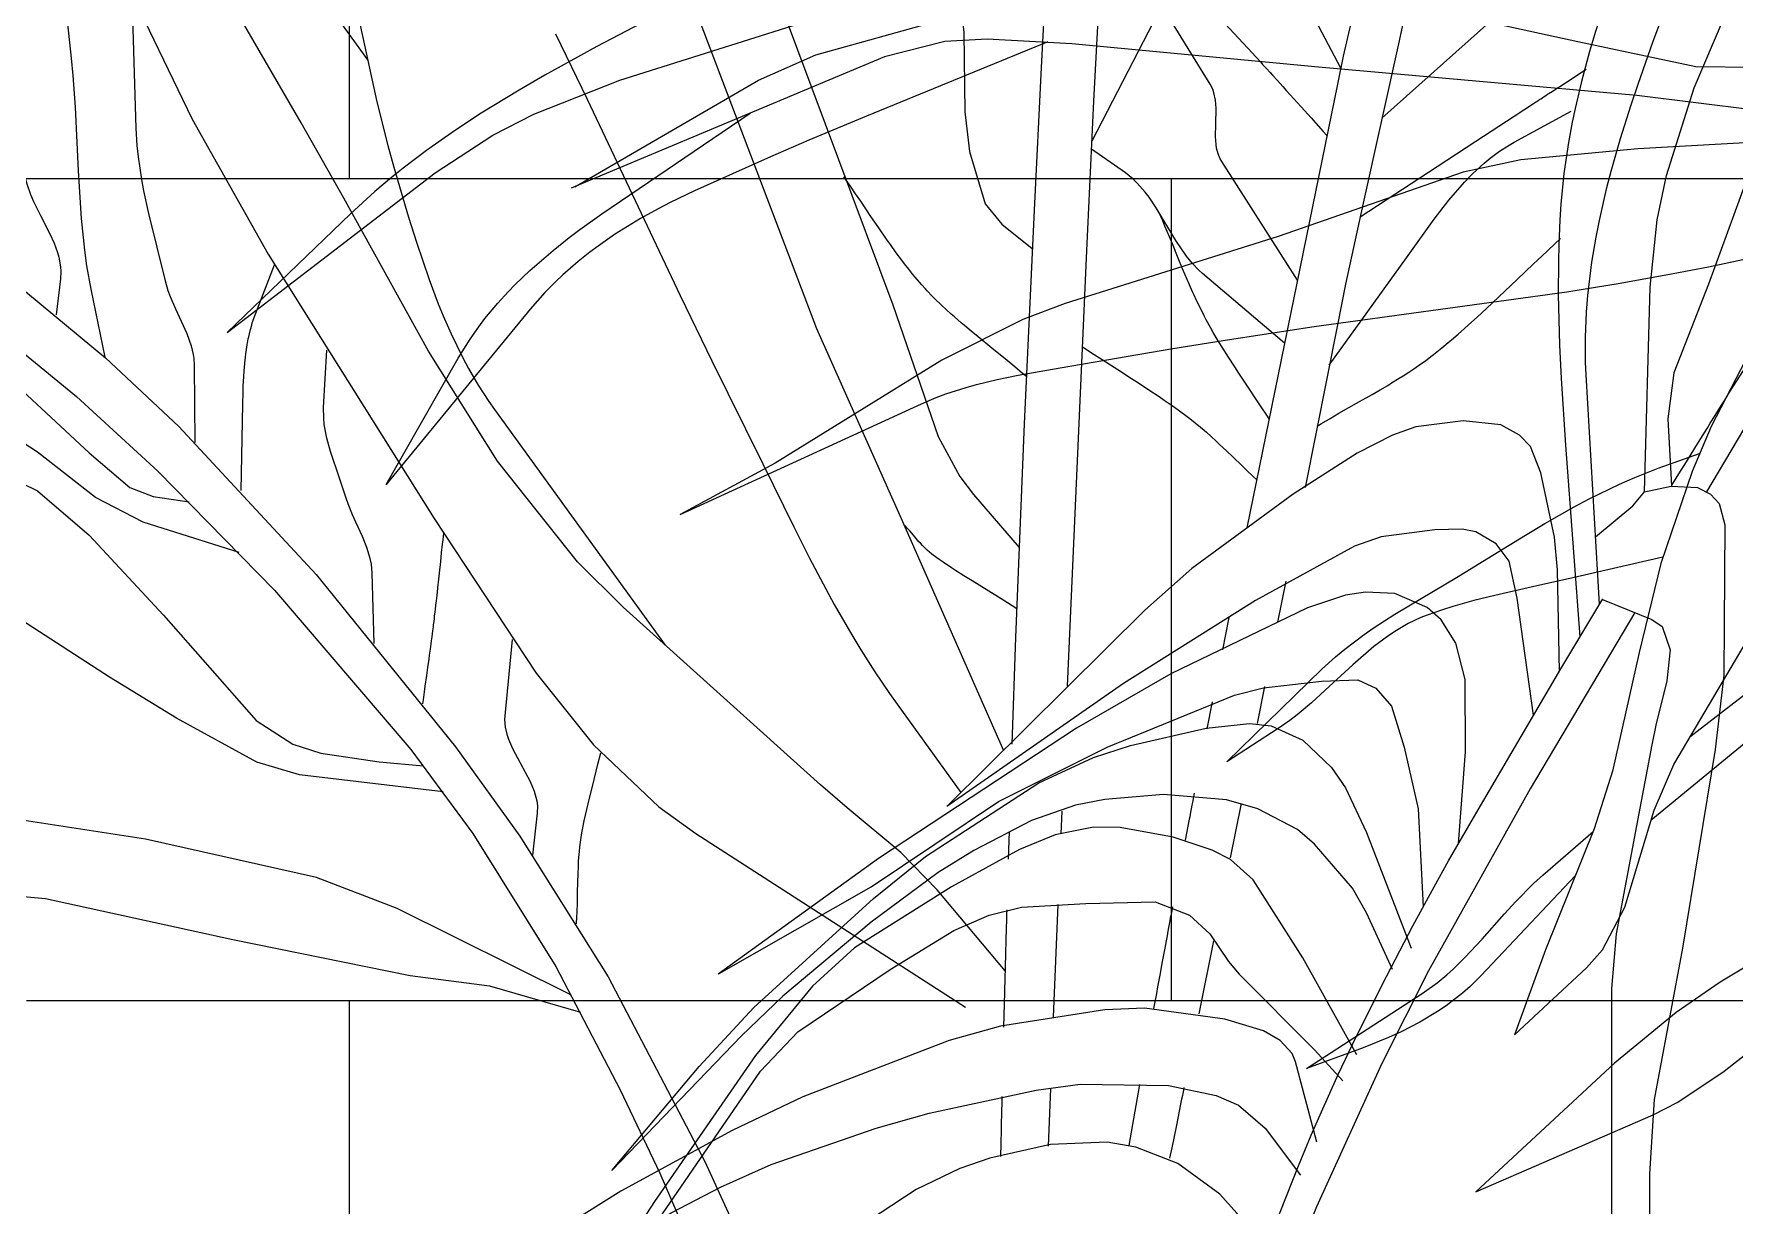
# Model space of a CAD drawing. Header units: metres. Extents: x -28 to 260, y 30 to 125.
# Drawn here: x 238.053 to 238.4668, y 113.9502 to 114.2353 of the extents above; entities that cross this region are included whole.
import ezdxf

# ---------------------------------------------------------------- set-up
doc = ezdxf.new("R2010")
doc.units = ezdxf.units.M
doc.header["$LTSCALE"] = 0.01
doc.header["$MEASUREMENT"] = 0
doc.layers.add('0.1', color=2, linetype='Continuous')
doc.layers.add('0.10', color=2, linetype='Continuous')

# ---------------------------------------------------------------- blocks, each defined once
blk = doc.blocks.new('palmita')
at = {"color": 1, "linetype": 'Continuous'}
for points in [[(2.64, 1557.53), (46, 1383.59), (47.77, 1376.26), (51.02, 1361.52), (53.91, 1346.71), (55.64, 1336.8), (56.72, 1330.17), (58.69, 1316.89), (60.65, 1301.9), (61.81, 1291.88), (63.85, 1271.8), (64.73, 1261.74), (66.3, 1241.6), (67.63, 1221.44), (69.92, 1181.17), (73.56, 1111.88), (75.28, 1077.23), (77.68, 1025.26), (79.78, 973.27), (80.7, 947.27)], [(67.15, 961.45), (62.44, 1067.36), (60.72, 1103.75), (59.78, 1121.94), (58.26, 1149.22), (55.67, 1190.12), (53.71, 1217.37), (52.65, 1230.99), (50.95, 1251.42), (48.48, 1278.64), (47.14, 1292.25), (45.01, 1312.66), (41.51, 1343.26), (39.34, 1359.62), (37.69, 1370.5), (36.51, 1377.74), (33.96, 1392.18), (31.88, 1402.98), (30.43, 1410.16), (27.38, 1424.5), (22.45, 1445.94), (18.97, 1460.18)], [(238.88, 1464.74), (186, 1361.61), (154.67, 1298.75), (140.52, 1268.7), (114.52, 1207.4), (106.14, 1183.58), (93.95, 1134.72), (92.41, 1120.43), (92.12, 1101.09), (91.02, 1091.5), (87.18, 1078.78), (83.18, 1073.82), (75.73, 1067.86)], [(265.32, 1450.01), (241.82, 1395.01), (227.33, 1365.97), (206.18, 1328.1), (196.78, 1308.57), (183.89, 1276.56), (161.52, 1211.33), (136.06, 1124.9), (109.62, 1054.18), (98.64, 1022.14), (93.39, 1012.42), (90.04, 1008.02), (78.94, 995.16)], [(292.74, 1402.96), (257.49, 1305.72), (253.13, 1295.33), (242.01, 1275.75), (215.67, 1238.53), (203.63, 1219.29), (175.25, 1166.08), (162.5, 1138.75), (128.23, 1048.38), (107.66, 1002.22), (82.75, 945.79)], [(-73.19, 1008.65), (-74.61, 1058.5), (-76.27, 1074.88), (-78.55, 1085.65), (-85.26, 1106.92), (-95.15, 1130.25), (-102.73, 1145.12), (-120.04, 1173.86), (-158.24, 1228.86), (-178.36, 1255.36), (-210.21, 1294.2), (-236.33, 1324.16), (-250.23, 1338.12), (-265.29, 1350.63), (-273.39, 1356.15), (-303.92, 1375.38)], [(-303.92, 1375.38), (-269.13, 1344.76), (-251.31, 1327.71), (-240.15, 1315.59), (-219.44, 1289.93), (-170.45, 1220.14), (-143.05, 1179.16), (-129.98, 1158.19), (-121.46, 1142.51), (-107.26, 1109.77), (-88.81, 1059.21), (-80.32, 1037.61), (-78.87, 1026.46), (-79.76, 1010.13)], [(-27.64, 1348.08), (-30.18, 1250.19), (-30.28, 1242.67), (-30.26, 1237.66), (-29.99, 1227.65), (-29.75, 1222.65), (-29.08, 1212.66), (-28.16, 1202.69), (-27.42, 1196.05), (-25.68, 1182.78), (-23.33, 1167.88), (-21.58, 1157.96), (-17.72, 1138.15), (-13.51, 1118.38), (-4.73, 1078.9), (-0.5, 1059.19), (1.51, 1049.34), (9.38, 1009.78)], [(191.72, 1120.08), (184.04, 1104.23), (161.43, 1056.41), (153.71, 1040.56), (149.77, 1032.67), (141.29, 1015.47), (133.78, 1000.15), (129.93, 992.54), (123.9, 981.29), (119.67, 973.92), (117.47, 970.29), (114.06, 964.91), (110.49, 959.64), (108.64, 957.04), (93.08, 935.54)], [(309.57, 1341.42), (278.06, 1244.83), (274.9, 1235.29), (268.41, 1216.29), (255.16, 1178.38), (248.68, 1159.38), (246.25, 1151.55), (244.79, 1146.29), (242.18, 1135.68), (235.18, 1103.59), (232.53, 1092.95), (231.05, 1087.67), (227.45, 1075.49), (225.55, 1069.4), (222.48, 1060.35), (220.23, 1054.4), (219.03, 1051.47), (217.13, 1047.13), (214.36, 1041.46), (212.88, 1038.69), (210.5, 1034.63), (207.93, 1030.67), (206.57, 1028.74), (165.06, 971.42)], [(319.05, 1329.82), (291.56, 1232.71), (289.75, 1226.66), (288.45, 1222.66), (285.66, 1214.72), (281.12, 1202.92), (271.57, 1179.46), (262.43, 1155.84), (259.13, 1148.09), (257.35, 1144.29), (254.82, 1139.31), (253.47, 1136.88), (251.34, 1133.29), (247.84, 1128.08), (237.44, 1113.76)], [(-22.57, 1323.93), (-23.84, 1246.38), (-23.86, 1241.17), (-23.79, 1237.7), (-23.48, 1230.78), (-23.25, 1227.32), (-22.62, 1220.43), (-21.81, 1213.54), (-21.17, 1208.96), (-19.69, 1199.82), (-17.74, 1189.55), (-16.3, 1182.72), (-13.17, 1169.08), (-3.06, 1128.24), (0.07, 1114.63), (1.51, 1107.82), (23.5, 999.94)], [(82.35, 892.16), (98.85, 911.86), (107.75, 920.92), (120.79, 931.86), (127.25, 937.39), (175.23, 980.61), (186.35, 991.65), (205.81, 1016.16), (222.65, 1042.93), (243.23, 1080.08), (253.57, 1098.48), (306.74, 1190), (330.94, 1236.97), (358.35, 1294.92)], [(357.98, 1294.12), (303.52, 1150.54), (296.43, 1133.11), (280.13, 1099.3), (261.65, 1066.5), (221.26, 1002.22), (196.45, 964.54), (182.49, 947.17), (166.55, 932.04), (157.61, 925.61), (92, 883.37)], [(-138.5, 1287.79), (-82.42, 1172.43), (-76.65, 1160.23), (-73.88, 1154.04), (-69.91, 1144.64), (-66.2, 1135.13), (-64.46, 1130.34), (-61.26, 1120.67), (-59.81, 1115.8), (-57.84, 1108.46), (-56.3, 1101.89), (-55.62, 1098.59), (-54.71, 1093.63), (-53.61, 1086.15), (-52.85, 1078.65), (-52.6, 1074.88), (-52.34, 1068.79), (-52.25, 1064.73), (-52.23, 1056.61), (-52.54, 1044.41), (-52.94, 1036.28), (-54.02, 1020.05), (-57.49, 973.39)], [(-62.25, 981.34), (-58.99, 1037.14), (-58.85, 1040.2), (-58.81, 1046.31), (-59.07, 1052.41), (-59.4, 1056.47), (-60.4, 1064.58), (-61.42, 1070.63), (-62.22, 1074.66), (-64.07, 1082.69), (-65.12, 1086.69), (-67.39, 1094.67), (-69.89, 1102.6), (-71.64, 1107.86), (-75.32, 1118.32), (-78.85, 1127.76), (-81.31, 1133.99), (-86.39, 1146.31), (-96.76, 1170.74), (-101.77, 1182.99), (-106.48, 1195.37), (-108.68, 1201.63), (-136.96, 1284.62)], [(353.06, 1281.17), (351.53, 1209.53), (351.45, 1207.39), (351.12, 1203.13), (350.59, 1198.9), (350.13, 1196.09), (348.99, 1190.5), (347.99, 1186.33), (345.69, 1178.02), (340.69, 1161.45), (338.41, 1153.14), (332.47, 1129.92), (320.3, 1083.6), (319.43, 1081), (318.71, 1079.29), (317.04, 1075.91), (314.74, 1071.43), (313.72, 1069.18), (312.89, 1066.91), (312.57, 1065.76), (312.16, 1063.44), (312.08, 1062.27), (312.17, 1060.48), (313.23, 1051.7)], [(61.2, 1094.09), (36.18, 1142.48), (34.37, 1146.44), (33.37, 1149.15), (32.78, 1150.99), (31.76, 1154.72), (31.12, 1157.57), (30.07, 1163.35), (28.34, 1175.02), (27.36, 1180.79), (24.21, 1197.31)], [(612.41, 1177.99), (511.02, 1150.02), (484.16, 1142), (431.17, 1123.33), (419.07, 1118.46), (395.62, 1107.33), (373.02, 1094.55), (358.35, 1085.2), (329.77, 1064.85), (301.18, 1041.3), (283.37, 1024.58), (249.92, 988.57), (216.04, 946.64), (200.43, 924.9), (178.95, 890.69), (155.38, 845.83), (144.91, 822.91), (130.78, 787.72), (120.04, 757.03), (101.63, 694.91), (98.41, 677.89), (94.73, 655.08), (91.5, 644.06), (75.2, 600.86)], [(301.3, 1041.41), (304.68, 1057.97), (305.7, 1063.68), (306.24, 1067.5), (307.04, 1075.18), (307.79, 1086.77), (308.53, 1102.25), (309.05, 1109.98), (309.43, 1114.15), (310.34, 1122.5), (312.32, 1139.2), (313.1, 1147.56), (313.55, 1155.91), (313.6, 1160.09), (313.42, 1166.36), (312.92, 1175.33)], [(607.34, 1170.36), (512.28, 1142.39), (454.61, 1123.75), (426.1, 1113.15), (416.93, 1109.28), (399.31, 1100.2), (382.46, 1089.69), (350.05, 1066.12), (308.24, 1031.9), (288.49, 1013.75), (260.06, 984.76), (226.89, 945.97), (211.83, 925.6), (191.62, 893.23), (175.99, 863.22), (166.37, 842.95), (148.53, 801.7), (135.52, 769.83), (130.78, 753.39), (105.44, 628.81), (83.24, 522.87)], [(-9.33, 1099.57), (-49.02, 1135.1), (-52.16, 1138.17), (-54.13, 1140.37), (-57.87, 1144.96), (-62.72, 1151.23), (-65.21, 1154.28), (-67.81, 1157.19), (-69.17, 1158.57), (-72.05, 1161.15), (-73.57, 1162.34), (-75.99, 1163.96)], [(0.68, 1111.77), (9.06, 1127.58), (9.43, 1128.32), (9.67, 1128.81), (10.11, 1129.82), (10.32, 1130.32), (10.72, 1131.35), (11.08, 1132.38), (11.3, 1133.08), (11.44, 1133.55), (11.71, 1134.49), (11.86, 1135.02), (12.13, 1136.09), (12.38, 1137.17), (12.54, 1137.9), (12.84, 1139.35), (13.25, 1141.54), (13.77, 1144.47), (14.04, 1145.93), (14.45, 1148.11), (14.68, 1149.19), (18.31, 1166.22)], [(829.5, 1047.45), (778.91, 1086.29), (764.88, 1095.47), (754.87, 1100.56), (733.93, 1108.85), (692.04, 1122), (670.84, 1127.64), (613.38, 1141.43), (597.55, 1143.31), (583.36, 1144.6), (576.7, 1146.17), (567.78, 1150.82), (560.5, 1156.58)], [(643.51, 1153.64), (683.96, 1141.43), (690.38, 1139.37), (694.61, 1137.87), (702.98, 1134.63), (707.12, 1132.9), (715.33, 1129.22), (723.46, 1125.32), (728.85, 1122.61), (739.56, 1116.99), (752.22, 1110.03), (758.47, 1106.42), (767.68, 1100.79), (773.69, 1096.86), (776.64, 1094.83), (781.01, 1091.71), (786.71, 1087.39), (789.49, 1085.15), (793.59, 1081.7), (799.52, 1076.27), (829.5, 1047.45)], [(40.15, 1134.8), (22.17, 1115.37), (21.49, 1114.63), (21.04, 1114.14), (20.14, 1113.16), (19.69, 1112.67), (18.79, 1111.69), (17.89, 1110.7), (17.29, 1110.05), (16.1, 1108.73), (14.76, 1107.25), (13.86, 1106.26), (12.08, 1104.28), (10.29, 1102.3), (7.91, 1099.66), (6.72, 1098.34), (4.94, 1096.37), (4.04, 1095.38)], [(744.91, 1082.91), (700.2, 1108.85), (686.24, 1115), (656.48, 1123.26), (620.25, 1133.28), (600.59, 1135.4), (587.29, 1134.99), (560.91, 1131.4), (500.94, 1118.24), (472.22, 1112.15), (457.84, 1111.98), (432.01, 1115.44)], [(11.24, 1060.17), (29.66, 1089.06), (30.01, 1089.67), (30.55, 1090.93), (30.89, 1092.27), (31.04, 1093.2), (31.17, 1095.11), (31.11, 1098.06), (31.03, 1102.01), (31.17, 1103.92), (31.55, 1105.74), (31.85, 1106.61), (32.47, 1107.85), (44.23, 1126.91)], [(294.8, 1129.4), (293.79, 1097.12), (293.54, 1092.94), (293.25, 1090.16), (292.43, 1084.63), (291.92, 1081.88), (290.74, 1076.39), (286.7, 1060.01), (286.02, 1057.69), (285.45, 1056.17), (284.13, 1053.17), (281.4, 1047.21), (280.34, 1044.18), (279.87, 1042.12), (279.72, 1041.08), (279.62, 1039.48), (279.46, 1020.69)], [(423.41, 1112.08), (444.1, 1103.84), (448.56, 1102.46), (457.83, 1101.55), (486.57, 1105.09), (564.03, 1111.98), (624, 1117.62), (644.63, 1118.82), (654.9, 1118.22), (669.6, 1114.49), (745.8, 1082.53)], [(629.84, 1118.13), (673.97, 1100.08), (687.99, 1094.21), (697.29, 1090.19), (715.82, 1081.91), (721.71, 1079.08), (724.62, 1077.56), (728.93, 1075.16), (735.23, 1071.26), (739.27, 1068.45), (741.25, 1066.97), (744.13, 1064.68), (747.83, 1061.47), (749.6, 1059.8), (752.17, 1057.2), (755.8, 1053.09), (790.78, 1010.48)], [(-4, 1075.59), (-22.76, 1087.84), (-32.14, 1093.97), (-41.52, 1100.09), (-46.21, 1103.15), (-46.68, 1103.46), (-47, 1103.67), (-47.42, 1103.94), (-47.63, 1104.08), (-47.95, 1104.29), (-48.37, 1104.56), (-48.58, 1104.7), (-49.22, 1105.11), (-49.64, 1105.38), (-49.92, 1105.57), (-50.29, 1105.81), (-50.48, 1105.93), (-50.8, 1106.14), (-51.22, 1106.41), (-51.43, 1106.55), (-52.07, 1106.96), (-52.49, 1107.23), (-53.33, 1107.78), (-54.6, 1108.6), (-57.14, 1110.24), (-58.41, 1111.06), (-59.04, 1111.47)], [(3.47, 1039.46), (-15.3, 1065.57), (-22.05, 1074.98), (-25.6, 1079.6), (-29.38, 1083.98), (-31.38, 1086.04), (-34.17, 1088.62), (-35.63, 1089.83), (-37.9, 1091.52), (-40.29, 1093.05), (-41.53, 1093.76), (-55.4, 1101.29)], [(790.78, 1010.48), (773.29, 1041.18), (770.38, 1045.86), (768.26, 1048.86), (766.77, 1050.81), (763.62, 1054.59), (761.12, 1057.33), (759.39, 1059.1), (755.82, 1062.54), (750.19, 1067.42), (746.3, 1070.51), (743.66, 1072.48), (738.31, 1076.27), (702.27, 1100.79)], [(-140.98, 1097.48), (-88.27, 1008.69)], [(-79.88, 1010.33), (-81.94, 1013.68), (-82.98, 1015.35), (-84.54, 1017.86), (-86.09, 1020.37), (-86.87, 1021.62), (-88.43, 1024.13), (-89.21, 1025.38), (-90.39, 1027.26), (-91.95, 1029.76), (-92.74, 1031.01), (-93.91, 1032.89), (-95.68, 1035.7), (-97.26, 1038.2), (-98.05, 1039.45), (-99.23, 1041.32), (-100.42, 1043.19), (-101.01, 1044.12), (-102.2, 1045.99), (-102.8, 1046.92), (-103.69, 1048.32), (-135.38, 1097.9)], [(387.63, 1093.09), (411.99, 1092.74), (441.35, 1094.62), (486.32, 1092.12), (514.79, 1089.41), (528.8, 1086.48), (573.77, 1070.82), (625.62, 1054.53), (635.89, 1050.57), (655.6, 1040.74), (696.2, 1015.68), (719.32, 1003.15)], [(14.38, 1044.82), (34.35, 1061.81), (35.19, 1062.57), (36.77, 1064.21), (38.22, 1065.97), (40.82, 1069.79), (45.61, 1077.79), (47.32, 1080.33), (48.24, 1081.54), (50.22, 1083.8), (51.31, 1084.83), (53.08, 1086.24), (61.3, 1092.05)], [(77.17, 1036.71), (78.09, 1037.5), (79.94, 1039.06), (81.81, 1040.61), (85.58, 1043.66), (88.93, 1046.38), (90.6, 1047.74), (92.25, 1049.12), (93.07, 1049.82), (94.69, 1051.23), (95.49, 1051.94), (96.68, 1053.02), (97.72, 1054), (98.24, 1054.49), (99, 1055.23), (100.14, 1056.37), (101.24, 1057.52), (101.79, 1058.11), (102.62, 1059.03), (103.16, 1059.65), (104.23, 1060.9), (104.76, 1061.54), (105.8, 1062.83), (106.82, 1064.13), (107.49, 1065.01), (108.81, 1066.79), (110.26, 1068.82), (111.21, 1070.18), (113.1, 1072.93), (114.97, 1075.69), (117.46, 1079.38), (118.72, 1081.21), (119.99, 1083.04), (120.63, 1083.94), (121.61, 1085.29)], [(719.32, 1003.15), (660.6, 1030.09), (657.04, 1031.6), (654.62, 1032.5), (649.71, 1034.08), (647.21, 1034.76), (642.17, 1035.98), (637.08, 1037.03), (626.87, 1038.86), (599.41, 1043.53), (585.67, 1045.75), (565.03, 1048.89), (510.06, 1056.41), (503.57, 1057.37), (490.61, 1059.47), (477.69, 1061.78), (469.1, 1063.45), (451.97, 1067.06)], [(18.13, 1026.42), (18.7, 1027.31), (19.85, 1029.09), (21.01, 1030.86), (23.36, 1034.39), (25.45, 1037.52), (26.49, 1039.09), (28.03, 1041.46), (29.53, 1043.84), (30.27, 1045.04), (31.23, 1046.66), (31.7, 1047.47), (32.4, 1048.69), (33.41, 1050.54), (33.9, 1051.47), (34.85, 1053.34), (35.76, 1055.23), (36.35, 1056.51), (36.74, 1057.36), (37.5, 1059.06), (38.06, 1060.35), (39.16, 1062.94), (40.24, 1065.53), (41.66, 1069), (42.38, 1070.74), (43.46, 1073.33), (44.01, 1074.63), (44.85, 1076.56)], [(358.94, 1072.85), (392.63, 1075.2), (407.96, 1074.89), (415.58, 1073.62), (426.98, 1070.19), (440.33, 1063.02), (447.92, 1056.66), (452.42, 1051.79), (460.09, 1040.74), (468.43, 1024.57), (473.09, 1013.67), (480.7, 991.25), (485.96, 969.64), (492.49, 940.78), (496.94, 926.72), (508.81, 897.27), (516.31, 876.6)], [(6.41, 1024.65), (5.36, 1025.29), (3.25, 1026.55), (1.12, 1027.79), (-3.16, 1030.22), (-6.97, 1032.39), (-8.87, 1033.48), (-10.75, 1034.59), (-11.69, 1035.16), (-13.55, 1036.3), (-14.48, 1036.89), (-15.85, 1037.78), (-17.06, 1038.59), (-17.66, 1039), (-18.56, 1039.63), (-19.89, 1040.59), (-21.21, 1041.58), (-21.86, 1042.08), (-23.07, 1043.05), (-23.88, 1043.7), (-25.47, 1045.02), (-26.27, 1045.69), (-27.84, 1047.03), (-29.39, 1048.39), (-30.42, 1049.31), (-32.47, 1051.15), (-34.75, 1053.25), (-36.26, 1054.66), (-39.26, 1057.5), (-42.25, 1060.35), (-46.23, 1064.16), (-48.23, 1066.05), (-51.25, 1068.87), (-52.77, 1070.27)], [(516.31, 876.6), (498.82, 892.88), (494.92, 897.29), (489.44, 907.69), (482.31, 931.26), (477.58, 942.38), (451.97, 985.61), (425.73, 1037.61), (416.24, 1050.16), (410.35, 1055.44), (400.12, 1062.05), (389.22, 1066.56), (383.66, 1067.95), (375.14, 1068.94), (354.75, 1069.69)], [(268.23, 1009.03), (267.81, 1030.01), (267.74, 1032.96), (267.69, 1034.44), (267.58, 1036.67), (267.48, 1038.16), (267.42, 1038.9), (267.32, 1040.01), (267.17, 1041.48), (267.07, 1042.22), (266.92, 1043.32), (266.74, 1044.41), (266.64, 1044.96), (266.46, 1045.92), (266.36, 1046.4), (266.19, 1047.12), (265.93, 1048.19), (265.63, 1049.25), (265.48, 1049.78), (265.13, 1050.82), (264.95, 1051.34), (264.66, 1052.12), (260.08, 1063.88)], [(423.84, 1040.7), (391.38, 1052.02), (383.01, 1054.11), (377.25, 1054.76), (365.77, 1054.53), (357.24, 1053.02), (351.65, 1051.32), (340.78, 1046.38), (321.42, 1033.22), (305.18, 1018.19), (295.31, 1009.78), (289.56, 1007.54), (280.82, 1006.29)], [(63.49, 1043.93), (60.66, 1042.07), (58.76, 1040.84), (54.95, 1038.41), (51.57, 1036.25), (49.88, 1035.17), (47.36, 1033.52), (44.85, 1031.85), (43.61, 1031), (41.96, 1029.86), (41.14, 1029.28), (39.91, 1028.4), (38.09, 1027.05), (37.42, 1026.54), (36.09, 1025.48), (34.78, 1024.39), (33.92, 1023.65), (33.35, 1023.16), (32.23, 1022.15), (30.98, 1021), (30.16, 1020.22), (28.52, 1018.66), (26.89, 1017.08), (24.71, 1014.98), (23.62, 1013.94), (21.97, 1012.39), (21.14, 1011.62)], [(235.86, 971.81), (236.32, 988.95), (236.52, 991.06), (236.8, 992.43), (237.62, 995.13), (238.7, 997.79), (240.31, 1001.31), (241.11, 1003.07), (242.17, 1005.75), (242.62, 1007.11), (244.23, 1011.97), (246.47, 1018.47), (247.37, 1021.74), (247.97, 1025.04), (248.12, 1026.7), (248.13, 1029.22), (247.34, 1043.13)], [(268.69, 993.95), (292.06, 1001.27), (303.65, 1007.29), (317.7, 1018.31), (325.17, 1023.2), (344.89, 1032.28), (355.15, 1035.73), (370.02, 1038.82), (377.58, 1038.96), (388.26, 1036.36), (423.24, 1020.07), (438.2, 1013.09)], [(-52.5, 965.01), (-52.01, 989.7), (-51.33, 997.62), (-47.99, 1013.29), (-45.47, 1019.72), (-42.83, 1022.5), (-38.28, 1025), (-29.06, 1025.95), (-17.55, 1024.5), (-11.86, 1022.5), (-3.3, 1018.12), (12.23, 1008.11), (36.95, 990), (48.37, 979.92), (96.28, 932.36)], [(586.27, 943.01), (563.15, 965.56), (559.88, 968.56), (557.61, 970.45), (552.88, 974.01), (550.44, 975.7), (545.44, 978.93), (530.05, 988.12), (523.01, 992.42), (513.63, 998.17), (508.91, 1000.98), (501.77, 1005.04), (498.15, 1006.97), (490.8, 1010.56), (487.05, 1012.2), (481.33, 1014.43), (471.31, 1018.02)], [(473.68, 949.13), (434.48, 979.35), (425.43, 985.4), (405.75, 995.01), (372.64, 1006.91), (352.03, 1011.92), (340.08, 1013.94), (334.03, 1014.14), (325.17, 1012.55), (317.73, 1008.91), (305.18, 998.14), (287.06, 978.72), (264.58, 953.03), (255.6, 947.3), (248.8, 945.1), (234.59, 943.01), (223.83, 942.01)], [(-61.29, 997.76), (-70.36, 1005.24), (-73.19, 1008.65), (-79.72, 1010.08), (-86.1, 1009.77), (-89.29, 1008.11), (-91.35, 1005.83), (-92.73, 1000.63), (-92.48, 964.11), (-90.43, 945.98), (-82.41, 897.66), (-75.52, 860.84), (-74.42, 842.82), (-74.38, 806.76), (-74.38, 761.32), (-72.9, 742.45), (-69.79, 733.7), (-60.61, 716.45)], [(-46.18, 954.33), (-42.26, 982.8), (-40.31, 991.86), (-37.09, 996.03), (-32.16, 998.94), (-28.84, 999.64), (-22.18, 999.48), (-9.14, 997.71), (-2.68, 995.46), (21.41, 982.23), (53.53, 962.09), (96.55, 932.18)], [(79.52, 980.26), (81.78, 981.7), (83.3, 982.64), (86.34, 984.51), (90.39, 987.01), (92.41, 988.28), (94.41, 989.57), (95.41, 990.22), (97.39, 991.56), (98.37, 992.24), (99.83, 993.28), (100.14, 993.52), (100.74, 994), (101.33, 994.52), (101.7, 994.87), (102.43, 995.6), (102.96, 996.17), (103.3, 996.56), (103.99, 997.34), (104.66, 998.13), (105.56, 999.19), (106.01, 999.71), (106.71, 1000.48), (107.06, 1000.86)], [(218.98, 998.65), (219.16, 997.05), (219.27, 995.99), (219.5, 993.86), (219.73, 991.73), (220.03, 988.89), (220.18, 987.47), (220.41, 985.35), (220.53, 984.28), (220.69, 982.86), (220.77, 982.15), (220.89, 981.09), (221.01, 980.03), (221.07, 979.5), (221.2, 978.43), (221.27, 977.9), (221.36, 977.11), (221.46, 976.36), (221.52, 975.87), (221.64, 974.88), (221.84, 973.4), (221.97, 972.41), (222.05, 971.75), (222.23, 970.43), (222.43, 968.95), (222.57, 967.96), (222.84, 965.99), (223.11, 964.01), (223.48, 961.38), (223.66, 960.06), (223.93, 958.09), (224.07, 957.1)], [(219.07, 935.69), (253.96, 939.87), (264.41, 942.9), (283.94, 953.66), (300.21, 963.6), (321.6, 977.46), (333.29, 983.1), (346.02, 986.68), (372.01, 989.37), (387.45, 990.3), (395.13, 989.37), (409.29, 984.62), (418.18, 980.09), (434.48, 968.69), (483.12, 928.7)], [(480.26, 992.76), (503.19, 987.49), (510.88, 985.79), (521.12, 983.5), (526.22, 982.23), (531.28, 980.81), (533.79, 980.02), (537.54, 978.72), (539.12, 978.1), (542.16, 976.65), (545.05, 974.98), (546.92, 973.75), (550.51, 971.06), (555.66, 966.64), (562.35, 960.42), (565.73, 957.36), (569.21, 954.45), (571, 953.08), (573.77, 951.15), (586.27, 943.01)], [(14.02, 986.92), (16.05, 976.97)], [(-62.97, 982.53), (-74.95, 977.62), (-77.47, 975.89), (-79.44, 970.23), (-78.62, 962.7), (-75.93, 951.96), (-74.95, 947.13), (-71.28, 927.44), (-66.27, 901.15), (-65.2, 887.88), (-65.2, 828.62), (-66.34, 776.85), (-67.24, 766.25), (-68.26, 752.15), (-67.49, 745.21), (-61.94, 718.95)], [(34.02, 784.75), (15.45, 833.48), (10.99, 844.75), (7.86, 852.21), (5.72, 857.15), (1.28, 866.97), (-2.17, 874.29), (-9.35, 888.8), (-16.87, 903.14), (-22.04, 912.61), (-25.56, 918.89), (-32.71, 931.37), (-52.86, 965.6), (-63.04, 982.65)], [(-27.99, 923.18), (-29.64, 945.41), (-29.6, 963.05), (-27.34, 971.87), (-23.75, 977.58), (-20.37, 980.54), (-12.43, 983.95), (-5.31, 984.28), (-0.48, 983.58), (8.79, 980.5), (42.06, 964.39), (65, 951.16), (113.18, 919.52), (152.18, 891.33)], [(-70.84, 979.33), (-45.39, 936.45), (-20.66, 892.16), (-9.24, 869.47), (6.57, 834.77), (20.6, 799.28), (26.89, 781.26), (37.88, 744.64), (42.54, 726.05), (48.4, 697.84), (51.17, 680.9), (55.03, 647.02), (57.02, 613.12), (57.27, 545.29), (55.16, 435.82), (50.94, 381.3), (37.17, 263.3)], [(27.88, 978.14), (29.45, 970.28)], [(202.24, 972.78), (204.04, 954.21), (204.09, 953.29), (203.96, 951.48), (203.55, 949.71), (203.16, 948.54), (202.16, 946.22), (200.31, 942.79), (197.85, 938.21), (196.89, 935.89), (196.27, 933.53), (196.13, 932.34), (196.17, 930.52), (197.31, 920.28)], [(151.91, 891.53), (114.9, 912.62), (83.93, 933.33), (57.54, 946.56), (26.57, 959.21), (19.52, 961.02), (5.35, 962.66), (-3.46, 962.96), (-7.84, 960.94), (-11.62, 956.59), (-14.72, 946.56), (-18.17, 931.6), (-19.36, 907.73)], [(19.23, 961.3), (21.03, 952.37)], [(31.96, 957.62), (33.26, 951.01)], [(177.99, 843.58), (156.77, 868.89), (143.46, 883.26), (114.33, 909.74), (101.73, 920.02), (74.18, 937.93), (60.88, 944.03), (51.8, 946.95), (33.45, 951.16), (22.92, 952.35), (17.58, 951.75), (9.94, 948.28), (2.93, 941.6), (-0.5, 936.66), (-5.55, 925.85), (-16.45, 897.66)], [(186.59, 903.58), (186.5, 905.28), (186.45, 906.42), (186.39, 908.7), (186.34, 910.98), (186.28, 914.02), (186.24, 915.54), (186.15, 917.81), (186.09, 918.95), (185.98, 920.46), (185.91, 921.22), (185.8, 922.35), (185.66, 923.48), (185.58, 924.04), (185.41, 925.17), (185.31, 925.73), (185.15, 926.57), (184.72, 928.67), (184.41, 930.06), (183.77, 932.83), (183.44, 934.21), (182.76, 936.97), (181.39, 942.48), (180.72, 945.24)], [(36.32, 935.4), (36.56, 934.12), (36.67, 933.56), (36.82, 932.8), (36.89, 932.43), (37.06, 931.58), (37.22, 930.73), (37.44, 929.6), (37.55, 929.03), (38.2, 925.63), (38.53, 923.94)], [(-11.86, 892.48), (-5.55, 906.29), (-2.14, 912.29), (7.07, 922.97), (11.24, 926.54), (20.84, 931.6), (28.47, 933.8), (43.78, 935.05), (58.11, 933.87), (65.25, 932.45), (75.9, 928.72), (89.98, 921.45), (98.61, 916.1), (114.9, 903.99), (136.38, 886.02), (146.44, 876.37), (177.99, 843.58)], [(24.95, 932.89), (27.6, 919.66)], [(-3.25, 871.77), (9.94, 895.36), (21.98, 914.34), (27.53, 919.28), (31.95, 921.56), (41.48, 924.7), (54.32, 927.07), (60.81, 927.15), (70.16, 925.27), (78.81, 921.69), (95.4, 912.62), (118.99, 897.75), (129.24, 888.45), (143.05, 871.58), (167.67, 836.1), (192.33, 798.13), (211.83, 767.07)], [(68.71, 925.47), (68.47, 931.04)], [(187.83, 886.28), (230.22, 907.3), (249.86, 914.89), (291.44, 924.21), (325.17, 929.42), (342.03, 930.48), (358.07, 930), (368.76, 928.72), (390.13, 924.21), (414.77, 916.44), (426.58, 911.63), (443.85, 902.91), (466.31, 889.38), (476.97, 882.02), (491.95, 869.7), (525.68, 838.38)], [(81.39, 926.09), (81.59, 919.34)], [(566.9, 868.45), (538.79, 886.62), (535.09, 889.27), (532.77, 891.21), (531.27, 892.57), (528.36, 895.4), (524.19, 899.88), (518.75, 906.01), (515.99, 909.03), (511.69, 913.39), (509.44, 915.44), (497.18, 926.1)], [(501.54, 915.27), (524.43, 891.01), (527.09, 888.38), (528.98, 886.74), (532.96, 883.68), (535.04, 882.27), (539.38, 879.67), (543.88, 877.35), (546.94, 875.95), (553.16, 873.46), (566.9, 868.45)], [(525.68, 838.38), (482.58, 857.17), (476.54, 860.21), (465.34, 867.75), (443.83, 884.62), (431.98, 891.63), (413.5, 898.88), (400.89, 902.41), (375.14, 907.3), (348.67, 910.82), (335.42, 911.54), (315.8, 909.8), (270.2, 899.78), (227.1, 891.01), (207.74, 888.5), (185.62, 882.14)], [(211.83, 767.07), (164.8, 834.38), (141.86, 867.74), (132.74, 877.33), (110.31, 892.48), (94.78, 902.01), (86.22, 905.71), (78.39, 907.62), (62.7, 908.59), (45.86, 908.92), (37.47, 905.71), (32.57, 901.2), (28, 894.48), (25.42, 891.33), (7.07, 872.92), (0.19, 865.44)], [(41.64, 907.71), (41.81, 906.79), (42.04, 905.58), (42.15, 904.97), (42.26, 904.36), (42.41, 903.54), (42.49, 903.14), (42.64, 902.33), (42.84, 901.24), (42.94, 900.7), (43.17, 899.48), (43.51, 897.65), (43.97, 895.22), (44.19, 894), (44.65, 891.56), (45.25, 888.31), (45.55, 886.69), (46.01, 884.25), (46.24, 883.03)], [(70.56, 880.87), (69.44, 908.34)], [(81.96, 907.05), (81.99, 905.99), (82.02, 904.58), (82.04, 903.88), (82.06, 903.17), (82.09, 902.23), (82.1, 901.76), (82.14, 900.35), (82.15, 899.72), (82.17, 898.89), (82.19, 898.47), (82.21, 897.53), (82.23, 896.83), (82.25, 895.88), (82.27, 895.41), (82.3, 894), (82.35, 892.12), (82.38, 891.18), (82.42, 889.77), (82.47, 887.89), (82.49, 886.95), (82.64, 881.31), (82.72, 878.49)], [(31.64, 899.46), (35.18, 881.71)], [(6.5, 850.49), (11.66, 870.05), (12.48, 872.05), (15.4, 875.24), (19.52, 877.54), (28.86, 880.4), (48.41, 883.12), (58.12, 882.7), (83.44, 878.71), (95.97, 875.22), (131.56, 861.51), (148.74, 853.36), (175.8, 838.55), (188.89, 830.35), (219.9, 808.67), (234.2, 796.41), (290.98, 742.33)], [(290.98, 742.33), (233.05, 787.78), (217.96, 798.85), (186.59, 819.42), (163.55, 833.27), (151.61, 839.56), (139.27, 845.08), (113.75, 853.94), (100.84, 857.56), (74.75, 863.14), (64.11, 864.59), (42.63, 864.29), (31.01, 861.85), (25.6, 859.46), (19.11, 853.94), (10.51, 842.43)], [(38.83, 863.78), (38.96, 863.15), (39.13, 862.3), (39.22, 861.87), (39.48, 860.6), (39.65, 859.75), (40, 858.05), (40.25, 856.77), (40.77, 854.23), (41.8, 849.13), (42.32, 846.58)], [(49.64, 864.49), (52.28, 849.71)], [(71.81, 849.49), (71.25, 863.55)], [(83.14, 861.6), (83.18, 859.56), (83.21, 858.54), (83.24, 857.01), (83.28, 855.49), (83.29, 854.72), (83.33, 853.19), (83.34, 852.43), (83.37, 851.28), (83.4, 849.86), (83.42, 848.91), (83.44, 848.27), (83.45, 847.43), (83.46, 847)], [(18.54, 823.45), (26, 833.23), (30.09, 837.84), (40.34, 845.31), (50.51, 849.29), (57.5, 850.46), (71.31, 849.91), (86.08, 846.61), (93.37, 844.12), (104, 838.98), (133.09, 819.86), (146.44, 809.07), (177.12, 781.91), (191.75, 767.64), (253.7, 703.79)]]:
    blk.add_lwpolyline(points, dxfattribs=at)

msp = doc.modelspace()

# ---------------------------------------------------------------- hatches: boundary and pattern name
at = {"layer": '0.1'}
h = msp.add_hatch(dxfattribs=at)
h.set_pattern_fill('AR-B816', color=256, scale=0.025, angle=180, style=0)
h.set_pattern_definition([(180, (74.12945, 0), (-2e-17, -0.2), []), (270, (74.12945, 0), (0.2, -0.2), [0.2, -0.2])])
h.paths.add_polyline_path([(232.05115, 117.11523), (232.05115, 113.11523), (237.75115, 113.11523), (237.75115, 117.11523)])
h.paths.add_polyline_path([(238.05115, 113.11523), (243.75115, 113.11523), (243.75115, 117.11523), (238.05115, 117.11523)])

# ---------------------------------------------------------------- block references
at = {"layer": '0.10', "xscale": -0.001, "yscale": 0.001, "zscale": 0.001}
for p in [(238.37156, 113.11523), (238.92945, 113.11523)]:
    msp.add_blockref('palmita', p, dxfattribs=at)

doc.saveas('drawing.dxf')
